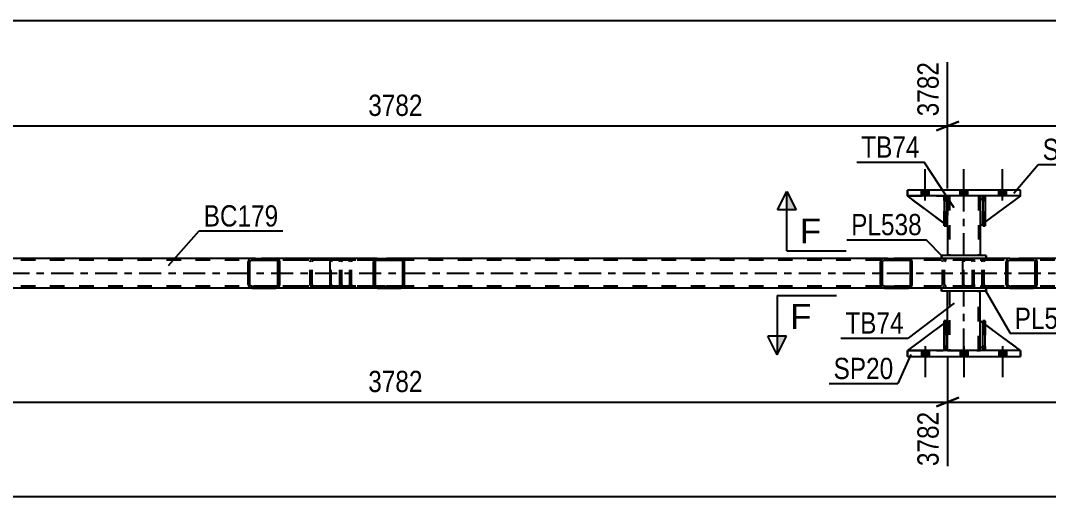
# Model space of a CAD drawing. Header units: millimetres. Extents: x 0 to 841, y 0 to 594.
# Drawn here: x 123.9 to 262.2, y 184.5 to 248.6 of the extents above; entities that cross this region are included whole.
import ezdxf

# ---------------------------------------------------------------- set-up
doc = ezdxf.new("R2010")
doc.units = ezdxf.units.MM
doc.linetypes.add('DXK_LINE_DOT2', pattern=[3.9198, 1.9599, -1.9599])
doc.linetypes.add('DXK_LINE_DOT3', pattern=[5.9187, 2.979, -0.9799, 0.9799, -0.9799])
doc.styles.add('Arial', font='ARIAL.TTF', dxfattribs={"height": 0.2})
doc.styles.add('Arial Narrow', font='ARIALN.TTF', dxfattribs={"height": 0.2})

# ---------------------------------------------------------------- blocks, each defined once
blk = doc.blocks.new('Part-122567994-5738 - 5675')
at = {"linetype": 'Continuous'}
h = blk.add_hatch(dxfattribs=at)
h.set_pattern_fill('', scale=0.7, style=0, pattern_type=0)
h.set_pattern_definition([(45, (175.5638, 216.2657), (-1.57154, 1.57154), [])])
h.paths.add_polyline_path([(175.6, 216.08), (175.56, 216.27), (175.45, 216.42), (175.29, 216.53), (175.1, 216.56), (171.92, 216.56), (171.72, 216.53), (171.56, 216.42), (171.45, 216.27), (171.41, 216.08), (171.41, 213.04), (171.45, 212.86), (171.56, 212.7), (171.72, 212.6), (171.92, 212.56), (175.1, 212.56), (175.29, 212.6), (175.45, 212.7), (175.56, 212.86), (175.6, 213.04)])
h.paths.add_polyline_path([(175.33, 212.95), (175.28, 212.87), (175.2, 212.82), (175.1, 212.8), (171.92, 212.8), (171.82, 212.82), (171.74, 212.87), (171.68, 212.95), (171.66, 213.04), (171.66, 216.08), (171.68, 216.17), (171.74, 216.25), (171.82, 216.3), (171.92, 216.32), (175.1, 216.32), (175.2, 216.3), (175.28, 216.25), (175.33, 216.17), (175.35, 216.08), (175.35, 213.04)])
at = {"color": 2, "linetype": 'Continuous'}
for p, q in [((165.59, 216.08), (165.61, 216.27)), ((165.59, 213.04), (165.59, 216.08)), ((165.61, 216.27), (165.67, 216.42)), ((165.67, 216.42), (165.75, 216.53)), ((165.75, 216.53), (165.86, 216.56)), ((171.92, 216.56), (165.86, 216.56)), ((171.45, 216.27), (171.41, 216.08)), ((171.41, 213.04), (171.41, 216.08)), ((171.66, 216.08), (171.68, 216.17)), ((171.66, 213.04), (171.66, 216.08)), ((171.68, 216.17), (171.74, 216.25)), ((171.92, 216.56), (171.72, 216.53)), ((171.74, 216.25), (171.82, 216.3)), ((171.82, 216.3), (171.92, 216.32)), ((171.92, 216.56), (175.1, 216.56)), ((171.92, 216.32), (175.1, 216.32)), ((175.29, 216.53), (175.1, 216.56)), ((175.1, 216.32), (175.2, 216.3)), ((175.2, 216.3), (175.28, 216.25)), ((175.28, 216.25), (175.33, 216.17)), ((175.33, 216.17), (175.35, 216.08)), ((175.35, 213.04), (175.35, 216.08)), ((175.6, 216.08), (175.56, 216.27)), ((175.6, 213.04), (175.6, 216.08)), ((165.61, 212.86), (165.59, 213.04)), ((165.67, 212.7), (165.61, 212.86)), ((165.75, 212.6), (165.67, 212.7)), ((165.86, 212.56), (165.75, 212.6)), ((171.92, 212.56), (165.86, 212.56)), ((171.41, 213.04), (171.45, 212.86)), ((171.68, 212.95), (171.66, 213.04)), ((171.74, 212.87), (171.68, 212.95)), ((171.72, 212.6), (171.92, 212.56)), ((171.82, 212.82), (171.74, 212.87)), ((171.92, 212.8), (171.82, 212.82)), ((171.92, 212.8), (175.1, 212.8)), ((171.92, 212.56), (175.1, 212.56)), ((175.2, 212.82), (175.1, 212.8)), ((175.1, 212.56), (175.29, 212.6)), ((175.28, 212.87), (175.2, 212.82)), ((175.33, 212.95), (175.28, 212.87)), ((175.35, 213.04), (175.33, 212.95)), ((175.56, 212.86), (175.6, 213.04))]:
    blk.add_line(p, q, dxfattribs=at)
at = {"color": 7, "linetype": 'DXK_LINE_DOT2'}
for p, q in [((165.73, 216.17), (165.72, 216.08)), ((165.72, 213.04), (165.72, 216.08)), ((165.76, 216.25), (165.73, 216.17)), ((165.81, 216.3), (165.76, 216.25)), ((165.86, 216.32), (165.81, 216.3)), ((175.1, 216.32), (165.86, 216.32)), ((167.13, 216.32), (167.13, 216.56)), ((167.95, 216.56), (168.14, 216.53)), ((168.05, 216.3), (167.95, 216.32)), ((168.13, 216.25), (168.05, 216.3)), ((168.18, 216.17), (168.13, 216.25)), ((168.2, 216.08), (168.18, 216.17)), ((168.2, 213.04), (168.2, 216.08)), ((168.41, 216.27), (168.45, 216.08)), ((168.45, 213.04), (168.45, 216.08)), ((175.1, 216.56), (171.92, 216.56)), ((165.72, 213.04), (165.73, 212.95)), ((165.73, 212.95), (165.76, 212.87)), ((165.76, 212.87), (165.81, 212.82)), ((165.81, 212.82), (165.86, 212.8)), ((175.1, 212.8), (165.86, 212.8)), ((167.13, 212.56), (167.13, 212.8)), ((167.95, 212.8), (168.05, 212.82)), ((168.14, 212.6), (167.95, 212.56)), ((168.05, 212.82), (168.13, 212.87)), ((168.13, 212.87), (168.18, 212.95)), ((168.18, 212.95), (168.2, 213.04)), ((168.45, 213.04), (168.41, 212.86)), ((175.1, 212.56), (171.92, 212.56))]:
    blk.add_line(p, q, dxfattribs=at)
for centre, start, end in [((167.96, 216.07), 23.8494, 68.8059), ((167.96, 213.06), 291.1941, 336.1506)]:
    blk.add_arc(centre, 0.492, start, end, dxfattribs=at)
at = {"color": 2, "linetype": 'Continuous'}
for centre, start, end in [((171.9, 216.07), 111.1941, 156.1506), ((175.11, 216.07), 23.8494, 68.8059), ((171.9, 213.06), 203.8494, 248.8059), ((175.11, 213.06), 291.1941, 336.1506)]:
    blk.add_arc(centre, 0.492, start, end, dxfattribs=at)
blk = doc.blocks.new('Part-122567994-5779 - 5675')
at = {"color": 2, "linetype": 'Continuous'}
for p, q in [((248.67, 224.96), (248.67, 224.36)), ((253.07, 224.96), (253.07, 224.36)), ((248.67, 220.96), (248.67, 216.96)), ((253.07, 220.96), (253.07, 216.96))]:
    blk.add_line(p, q, dxfattribs=at)
at = {"color": 7, "linetype": 'DXK_LINE_DOT2'}
for p, q in [((253.07, 224.96), (248.67, 224.96)), ((248.67, 224.36), (248.67, 220.96)), ((248.91, 224.96), (248.91, 216.96)), ((252.83, 224.96), (252.83, 216.96)), ((253.07, 224.36), (253.07, 220.96)), ((253.07, 216.96), (248.67, 216.96))]:
    blk.add_line(p, q, dxfattribs=at)
at = {"color": 7, "linetype": 'DXK_LINE_DOT3'}
blk.add_line((250.87, 216.96), (250.87, 224.96), dxfattribs=at)
blk = doc.blocks.new('Part-122567994-5707 - 5675')
at = {"color": 2, "linetype": 'Continuous'}
for p, q in [((248.22, 221.29), (243.27, 224.96)), ((248.22, 224.81), (248.07, 224.96)), ((248.67, 224.36), (248.54, 224.49)), ((248.67, 224.36), (248.67, 224.36)), ((248.67, 220.96), (248.67, 224.36)), ((248.54, 221.06), (248.67, 220.96)), ((248.67, 220.96), (248.67, 220.96))]:
    blk.add_line(p, q, dxfattribs=at)
at = {"color": 7, "linetype": 'DXK_LINE_DOT2'}
for p, q in [((248.07, 224.96), (243.27, 224.96)), ((248.07, 224.96), (248.67, 224.36)), ((248.54, 224.49), (248.22, 224.81)), ((248.67, 224.36), (248.67, 220.96)), ((248.54, 221.06), (248.22, 221.29))]:
    blk.add_line(p, q, dxfattribs=at)
blk = doc.blocks.new('Part-122567994-5708 - 5675')
at = {"color": 7, "linetype": 'DXK_LINE_DOT2'}
for p, q in [((253.67, 224.96), (253.07, 224.36)), ((253.07, 220.96), (258.47, 224.96)), ((253.07, 224.36), (253.07, 220.96)), ((258.47, 224.96), (253.67, 224.96))]:
    blk.add_line(p, q, dxfattribs=at)
blk = doc.blocks.new('Part-122567994-5709 - 5675')
at = {"color": 2, "linetype": 'Continuous'}
for p, q in [((253.42, 224.72), (253.07, 224.36)), ((253.07, 224.36), (253.07, 220.96)), ((258.47, 224.96), (253.74, 221.46)), ((253.42, 221.22), (253.07, 220.96))]:
    blk.add_line(p, q, dxfattribs=at)
at = {"color": 7, "linetype": 'DXK_LINE_DOT2'}
for p, q in [((253.67, 224.96), (253.42, 224.72)), ((258.47, 224.96), (253.67, 224.96)), ((253.74, 221.46), (253.42, 221.22))]:
    blk.add_line(p, q, dxfattribs=at)
blk = doc.blocks.new('Part-122567994-5720 - 5675')
at = {"color": 2, "linetype": 'Continuous'}
for p, q in [((253.07, 204.76), (253.07, 208.16)), ((253.42, 207.9), (253.07, 208.16)), ((258.47, 204.16), (253.74, 207.66)), ((253.42, 204.41), (253.07, 204.76))]:
    blk.add_line(p, q, dxfattribs=at)
at = {"color": 7, "linetype": 'DXK_LINE_DOT2'}
for p, q in [((253.74, 207.66), (253.42, 207.9)), ((253.67, 204.16), (253.42, 204.41)), ((258.47, 204.16), (253.67, 204.16)), ((258.47, 204.16), (258.47, 204.16)), ((258.47, 204.16), (258.47, 204.16))]:
    blk.add_line(p, q, dxfattribs=at)
blk = doc.blocks.new('Part-122567994-5722 - 5675')
at = {"color": 7, "linetype": 'DXK_LINE_DOT2'}
for p, q in [((248.54, 208.16), (248.22, 208.16)), ((248.22, 204.76), (248.22, 208.16)), ((248.22, 204.16), (248.22, 208.16)), ((248.54, 208.16), (248.54, 204.76)), ((248.54, 204.16), (248.54, 208.16)), ((248.54, 204.76), (248.22, 204.76)), ((248.22, 204.16), (248.22, 204.76)), ((248.54, 204.76), (248.54, 204.16)), ((248.54, 204.16), (248.22, 204.16)), ((248.54, 204.16), (248.54, 204.16))]:
    blk.add_line(p, q, dxfattribs=at)
blk = doc.blocks.new('Part-122567994-5787 - 5675')
at = {"color": 7, "linetype": 'DXK_LINE_DOT2'}
for p, q in [((253.07, 204.76), (253.07, 208.16)), ((253.07, 208.16), (258.47, 204.16)), ((253.67, 204.16), (253.07, 204.76)), ((258.47, 204.16), (253.67, 204.16))]:
    blk.add_line(p, q, dxfattribs=at)
blk = doc.blocks.new('Part-122567994-5788 - 5675')
at = {"color": 7, "linetype": 'DXK_LINE_DOT2'}
for p, q in [((248.22, 224.36), (248.22, 224.96)), ((248.22, 224.96), (248.22, 224.96)), ((248.22, 224.96), (248.22, 220.96)), ((248.54, 224.96), (248.22, 224.96)), ((248.22, 220.96), (248.22, 224.36)), ((248.22, 224.36), (248.54, 224.36)), ((248.54, 224.36), (248.54, 224.96)), ((248.54, 220.96), (248.54, 224.96)), ((248.54, 224.36), (248.54, 220.96)), ((248.22, 220.96), (248.54, 220.96))]:
    blk.add_line(p, q, dxfattribs=at)
blk = doc.blocks.new('Part-122567994-5728 - 5675')
at = {"color": 2, "linetype": 'Continuous'}
for p, q in [((247.87, 212.16), (247.87, 212.56)), ((253.87, 212.16), (247.87, 212.16)), ((253.87, 212.56), (253.87, 212.16)), ((253.87, 212.16), (253.87, 212.16))]:
    blk.add_line(p, q, dxfattribs=at)
at = {"color": 7, "linetype": 'DXK_LINE_DOT2'}
for p, q in [((253.87, 212.56), (247.87, 212.56)), ((247.87, 212.56), (247.87, 212.16)), ((253.87, 212.16), (253.87, 212.56)), ((253.87, 212.56), (253.87, 212.56))]:
    blk.add_line(p, q, dxfattribs=at)
blk = doc.blocks.new('Part-122567994-5737 - 5675')
at = {"linetype": 'Continuous'}
h = blk.add_hatch(dxfattribs=at)
h.set_pattern_fill('', scale=0.7, style=0, pattern_type=0)
h.set_pattern_definition([(45, (158.7457, 216.2657), (-1.57154, 1.57154), [])])
h.paths.add_polyline_path([(158.78, 216.08), (158.75, 216.27), (158.64, 216.42), (158.47, 216.53), (158.27, 216.56), (155.04, 216.56), (154.84, 216.53), (154.68, 216.42), (154.57, 216.27), (154.53, 216.08), (154.53, 213.04), (154.57, 212.86), (154.68, 212.7), (154.84, 212.6), (155.04, 212.56), (158.27, 212.56), (158.47, 212.6), (158.64, 212.7), (158.75, 212.86), (158.78, 213.04)])
h.paths.add_polyline_path([(158.51, 212.95), (158.45, 212.87), (158.37, 212.82), (158.27, 212.8), (155.04, 212.8), (154.94, 212.82), (154.86, 212.87), (154.8, 212.95), (154.78, 213.04), (154.78, 216.08), (154.8, 216.17), (154.86, 216.25), (154.94, 216.3), (155.04, 216.32), (158.27, 216.32), (158.37, 216.3), (158.45, 216.25), (158.51, 216.17), (158.53, 216.08), (158.53, 213.04)])
at = {"color": 2, "linetype": 'Continuous'}
for p, q in [((154.57, 216.27), (154.53, 216.08)), ((154.53, 213.04), (154.53, 216.08)), ((154.78, 216.08), (154.8, 216.17)), ((154.78, 213.04), (154.78, 216.08)), ((154.8, 216.17), (154.86, 216.25)), ((155.04, 216.56), (154.84, 216.53)), ((154.86, 216.25), (154.94, 216.3)), ((154.94, 216.3), (155.04, 216.32)), ((155.04, 216.56), (158.27, 216.56)), ((155.04, 216.32), (158.27, 216.32)), ((165.86, 216.56), (158.27, 216.56)), ((158.47, 216.53), (158.27, 216.56)), ((158.27, 216.32), (158.37, 216.3)), ((158.37, 216.3), (158.45, 216.25)), ((158.45, 216.25), (158.51, 216.17)), ((158.51, 216.17), (158.53, 216.08)), ((158.53, 213.04), (158.53, 216.08)), ((158.78, 216.08), (158.75, 216.27)), ((158.78, 213.04), (158.78, 216.08)), ((154.53, 213.04), (154.57, 212.86)), ((154.8, 212.95), (154.78, 213.04)), ((154.86, 212.87), (154.8, 212.95)), ((154.84, 212.6), (155.04, 212.56)), ((154.94, 212.82), (154.86, 212.87)), ((155.04, 212.8), (154.94, 212.82)), ((155.04, 212.8), (158.27, 212.8)), ((155.04, 212.56), (158.27, 212.56)), ((158.37, 212.82), (158.27, 212.8)), ((158.27, 212.56), (158.47, 212.6)), ((165.86, 212.56), (158.27, 212.56)), ((158.45, 212.87), (158.37, 212.82)), ((158.51, 212.95), (158.45, 212.87)), ((158.53, 213.04), (158.51, 212.95)), ((158.75, 212.86), (158.78, 213.04))]:
    blk.add_line(p, q, dxfattribs=at)
at = {"color": 7, "linetype": 'DXK_LINE_DOT2'}
for p, q in [((158.27, 216.56), (155.04, 216.56)), ((166.62, 216.32), (155.04, 216.32)), ((162.88, 216.08), (162.92, 216.27)), ((162.88, 213.04), (162.88, 216.08)), ((163.15, 216.17), (163.13, 216.08)), ((163.13, 213.04), (163.13, 216.08)), ((163.21, 216.25), (163.15, 216.17)), ((163.19, 216.53), (163.39, 216.56)), ((163.29, 216.3), (163.21, 216.25)), ((163.39, 216.32), (163.29, 216.3)), ((166.62, 216.56), (165.86, 216.56)), ((166.62, 216.56), (166.82, 216.53)), ((166.72, 216.3), (166.62, 216.32)), ((166.8, 216.25), (166.72, 216.3)), ((166.86, 216.17), (166.8, 216.25)), ((166.88, 216.08), (166.86, 216.17)), ((166.88, 213.04), (166.88, 216.08)), ((167.1, 216.27), (167.13, 216.08)), ((167.13, 213.04), (167.13, 216.08)), ((166.62, 212.8), (155.04, 212.8)), ((158.27, 212.56), (155.04, 212.56)), ((162.92, 212.86), (162.88, 213.04)), ((163.13, 213.04), (163.15, 212.95)), ((163.15, 212.95), (163.21, 212.87)), ((163.39, 212.56), (163.19, 212.6)), ((163.21, 212.87), (163.23, 212.86)), ((163.23, 212.86), (163.29, 212.82)), ((163.29, 212.82), (163.39, 212.8)), ((166.62, 212.56), (165.86, 212.56)), ((166.62, 212.8), (166.72, 212.82)), ((166.82, 212.6), (166.62, 212.56)), ((166.72, 212.82), (166.8, 212.87)), ((166.8, 212.87), (166.86, 212.95)), ((166.86, 212.95), (166.88, 213.04)), ((167.13, 213.04), (167.1, 212.86))]:
    blk.add_line(p, q, dxfattribs=at)
at = {"color": 2, "linetype": 'Continuous'}
for centre, start, end in [((155.02, 216.06), 110.7583, 155.6801), ((158.29, 216.06), 24.3199, 69.2417), ((155.02, 213.06), 204.3199, 249.2417), ((158.29, 213.06), 290.7583, 335.6801)]:
    blk.add_arc(centre, 0.496, start, end, dxfattribs=at)
at = {"color": 7, "linetype": 'DXK_LINE_DOT2'}
for centre, start, end in [((163.37, 216.06), 110.7583, 155.68), ((166.64, 216.06), 24.32, 69.2417), ((163.37, 213.06), 204.32, 249.2417), ((166.64, 213.06), 290.7583, 335.68)]:
    blk.add_arc(centre, 0.496, start, end, dxfattribs=at)
blk = doc.blocks.new('Part-122567994-5743 - 5675')
at = {"color": 2, "linetype": 'Continuous'}
for p, q in [((248.67, 208.16), (248.67, 212.16)), ((253.07, 208.16), (253.07, 212.16)), ((248.67, 204.16), (248.67, 204.76)), ((253.07, 204.16), (253.07, 204.76))]:
    blk.add_line(p, q, dxfattribs=at)
at = {"color": 7, "linetype": 'DXK_LINE_DOT2'}
for p, q in [((253.07, 212.16), (248.67, 212.16)), ((248.91, 212.16), (248.91, 204.16)), ((252.83, 204.16), (252.83, 212.16)), ((248.67, 204.76), (248.67, 208.16)), ((253.07, 204.76), (253.07, 208.16)), ((248.67, 204.16), (253.07, 204.16))]:
    blk.add_line(p, q, dxfattribs=at)
at = {"color": 7, "linetype": 'DXK_LINE_DOT3'}
blk.add_line((250.87, 204.16), (250.87, 212.16), dxfattribs=at)
blk = doc.blocks.new('Part-122567994-5748 - 5675')
at = {"color": 2, "linetype": 'Continuous'}
for p, q in [((258.47, 225.76), (243.27, 225.76)), ((243.27, 224.96), (243.27, 225.76)), ((258.47, 224.96), (258.47, 225.76)), ((258.47, 224.96), (243.27, 224.96))]:
    blk.add_line(p, q, dxfattribs=at)
at = {"color": 7, "linetype": 'DXK_LINE_DOT2'}
for p, q in [((243.27, 225.76), (243.27, 224.96)), ((258.47, 224.96), (258.47, 225.76))]:
    blk.add_line(p, q, dxfattribs=at)
blk = doc.blocks.new('Part-122567994-5753 - 5675')
at = {"color": 2, "linetype": 'Continuous'}
for p, q in [((243.27, 203.36), (243.27, 204.16)), ((258.47, 204.16), (243.27, 204.16)), ((258.47, 203.36), (258.47, 204.16)), ((243.27, 203.36), (258.47, 203.36))]:
    blk.add_line(p, q, dxfattribs=at)
at = {"color": 7, "linetype": 'DXK_LINE_DOT2'}
for p, q in [((243.27, 204.16), (243.27, 203.36)), ((258.47, 204.16), (258.47, 203.36))]:
    blk.add_line(p, q, dxfattribs=at)
blk = doc.blocks.new('Part-122567994-5755 - 5675')
at = {"color": 7, "linetype": 'DXK_LINE_DOT2'}
for p, q in [((253.42, 224.36), (253.42, 224.96)), ((253.42, 224.96), (253.42, 224.96)), ((253.42, 224.96), (253.42, 220.96)), ((253.74, 224.96), (253.42, 224.96)), ((253.42, 220.96), (253.42, 224.36)), ((253.42, 224.36), (253.74, 224.36)), ((253.74, 224.36), (253.74, 224.96)), ((253.74, 220.96), (253.74, 224.96)), ((253.74, 224.36), (253.74, 220.96)), ((253.42, 220.96), (253.74, 220.96))]:
    blk.add_line(p, q, dxfattribs=at)
blk = doc.blocks.new('Part-122567994-5758 - 5675')
at = {"color": 2, "linetype": 'Continuous'}
for p, q in [((248.22, 204.16), (248.22, 208.16)), ((248.22, 208.16), (248.54, 208.16)), ((248.54, 204.16), (248.54, 208.16)), ((248.22, 204.16), (248.22, 204.16)), ((248.54, 204.16), (248.22, 204.16))]:
    blk.add_line(p, q, dxfattribs=at)
at = {"color": 7, "linetype": 'DXK_LINE_DOT2'}
for p, q in [((248.22, 208.16), (248.22, 204.76)), ((248.54, 204.76), (248.54, 208.16)), ((248.22, 204.76), (248.22, 204.16)), ((248.22, 204.76), (248.54, 204.76)), ((248.54, 204.16), (248.54, 204.76)), ((248.54, 204.16), (248.54, 204.16))]:
    blk.add_line(p, q, dxfattribs=at)
blk = doc.blocks.new('Part-122567994-5781 - 5675')
at = {"color": 7, "linetype": 'DXK_LINE_DOT2'}
for p, q in [((253.74, 208.16), (253.42, 208.16)), ((253.42, 204.76), (253.42, 208.16)), ((253.42, 204.16), (253.42, 208.16)), ((253.74, 208.16), (253.74, 204.76)), ((253.74, 204.16), (253.74, 208.16)), ((253.74, 204.76), (253.42, 204.76)), ((253.42, 204.16), (253.42, 204.76)), ((253.74, 204.76), (253.74, 204.16)), ((253.74, 204.16), (253.42, 204.16)), ((253.74, 204.16), (253.74, 204.16))]:
    blk.add_line(p, q, dxfattribs=at)
blk = doc.blocks.new('Part-122567994-5789 - 5675')
at = {"color": 2, "linetype": 'Continuous'}
for p, q in [((248.22, 207.83), (243.27, 204.16)), ((248.67, 208.16), (248.54, 208.07)), ((248.67, 204.76), (248.67, 208.16)), ((248.67, 204.76), (248.54, 204.64)), ((248.67, 204.76), (248.67, 204.76)), ((248.22, 204.32), (248.07, 204.16))]:
    blk.add_line(p, q, dxfattribs=at)
at = {"color": 7, "linetype": 'DXK_LINE_DOT2'}
for p, q in [((248.54, 208.07), (248.22, 207.83)), ((248.67, 204.76), (248.67, 208.16)), ((248.67, 204.76), (248.07, 204.16)), ((243.27, 204.16), (248.07, 204.16)), ((248.54, 204.64), (248.22, 204.32))]:
    blk.add_line(p, q, dxfattribs=at)
blk = doc.blocks.new('Part-122567994-5790 - 5675')
at = {"color": 7, "linetype": 'DXK_LINE_DOT2'}
for p, q in [((248.67, 208.16), (243.27, 204.16)), ((248.67, 204.76), (248.67, 208.16)), ((248.67, 208.16), (248.67, 204.76)), ((248.07, 204.16), (248.67, 204.76)), ((248.67, 204.76), (248.07, 204.16)), ((248.67, 204.76), (248.67, 204.76)), ((243.27, 204.16), (248.07, 204.16))]:
    blk.add_line(p, q, dxfattribs=at)
blk = doc.blocks.new('Part-122567994-5797 - 5675')
at = {"color": 2, "linetype": 'Continuous'}
for p, q in [((253.74, 224.96), (253.42, 224.96)), ((253.42, 224.96), (253.42, 220.96)), ((253.74, 224.96), (253.74, 224.96)), ((253.74, 224.96), (253.74, 220.96)), ((253.74, 220.96), (253.42, 220.96))]:
    blk.add_line(p, q, dxfattribs=at)
at = {"color": 7, "linetype": 'DXK_LINE_DOT2'}
for p, q in [((253.42, 224.36), (253.42, 224.96)), ((253.74, 224.36), (253.42, 224.36)), ((253.42, 224.36), (253.42, 220.96)), ((253.74, 224.36), (253.74, 224.96)), ((253.74, 224.96), (253.74, 224.96)), ((253.74, 220.96), (253.74, 224.36))]:
    blk.add_line(p, q, dxfattribs=at)
blk = doc.blocks.new('Part-122567994-5798 - 5675')
at = {"color": 7, "linetype": 'DXK_LINE_DOT2'}
for p, q in [((248.67, 220.96), (243.27, 224.96)), ((243.27, 224.96), (248.07, 224.96)), ((248.07, 224.96), (248.67, 224.36)), ((248.67, 224.36), (248.07, 224.96)), ((248.67, 224.36), (248.67, 220.96)), ((248.67, 224.36), (248.67, 224.36)), ((248.67, 224.36), (248.67, 220.96))]:
    blk.add_line(p, q, dxfattribs=at)
blk = doc.blocks.new('Part-122567994-5833 - 5675')
at = {"color": 2, "linetype": 'Continuous'}
for p, q in [((253.87, 216.96), (247.87, 216.96)), ((247.87, 216.56), (247.87, 216.96)), ((253.87, 216.96), (253.87, 216.56)), ((253.87, 216.96), (253.87, 216.96))]:
    blk.add_line(p, q, dxfattribs=at)
at = {"color": 7, "linetype": 'DXK_LINE_DOT2'}
for p, q in [((247.87, 216.96), (247.87, 216.56)), ((253.87, 216.56), (247.87, 216.56)), ((253.87, 216.56), (253.87, 216.96)), ((253.87, 216.56), (253.87, 216.56))]:
    blk.add_line(p, q, dxfattribs=at)
blk = doc.blocks.new('Bolt-122567994-5838 - 5675')
at = {"linetype": 'Continuous'}
for points in [[(245.15, 224.96), (246.19, 224.96), (246.19, 225.76), (245.15, 225.76)], [(245.15, 224.96), (246.19, 224.96), (246.19, 225.76), (245.15, 225.76)], [(245.15, 224.96), (246.19, 224.96), (246.19, 225.76), (245.15, 225.76)], [(250.35, 224.96), (251.39, 224.96), (251.39, 225.76), (250.35, 225.76)], [(250.35, 224.96), (251.39, 224.96), (251.39, 225.76), (250.35, 225.76)], [(255.55, 224.96), (256.59, 224.96), (256.59, 225.76), (255.55, 225.76)], [(255.55, 224.96), (256.59, 224.96), (256.59, 225.76), (255.55, 225.76)], [(255.55, 224.96), (256.59, 224.96), (256.59, 225.76), (255.55, 225.76)]]:
    blk.add_hatch(color=1, dxfattribs=at).paths.add_polyline_path(points)
at = {"color": 1, "linetype": 'Continuous'}
for p, q in [((245.67, 224.36), (245.67, 228.56)), ((245.67, 224.36), (245.67, 228.56)), ((245.67, 224.36), (245.67, 228.56)), ((250.87, 224.36), (250.87, 228.56)), ((250.87, 224.36), (250.87, 228.56)), ((256.07, 224.36), (256.07, 228.56)), ((256.07, 224.36), (256.07, 228.56)), ((256.07, 224.36), (256.07, 228.56)), ((245.15, 224.96), (245.15, 225.76)), ((245.15, 224.96), (245.15, 225.76)), ((245.15, 224.96), (245.15, 225.76)), ((246.19, 224.96), (246.19, 225.76)), ((246.19, 224.96), (246.19, 225.76)), ((246.19, 224.96), (246.19, 225.76)), ((250.35, 224.96), (250.35, 225.76)), ((250.35, 224.96), (250.35, 225.76)), ((251.39, 224.96), (251.39, 225.76)), ((251.39, 224.96), (251.39, 225.76)), ((255.55, 224.96), (255.55, 225.76)), ((255.55, 224.96), (255.55, 225.76)), ((255.55, 224.96), (255.55, 225.76)), ((256.59, 224.96), (256.59, 225.76)), ((256.59, 224.96), (256.59, 225.76)), ((256.59, 224.96), (256.59, 225.76))]:
    blk.add_line(p, q, dxfattribs=at)
blk = doc.blocks.new('Part-122567994-5845 - 5675')
at = {"color": 2, "linetype": 'Continuous'}
for p, q in [((155.04, 216.56), (110.27, 216.56)), ((240.17, 216.56), (175.1, 216.56)), ((325.31, 216.56), (260.23, 216.56)), ((155.04, 212.56), (110.27, 212.56)), ((240.17, 212.56), (175.1, 212.56)), ((325.31, 212.56), (260.23, 212.56))]:
    blk.add_line(p, q, dxfattribs=at)
at = {"color": 7, "linetype": 'DXK_LINE_DOT2'}
for p, q in [((772.67, 216.32), (110.27, 216.32)), ((175.1, 216.56), (155.04, 216.56)), ((260.23, 216.56), (240.17, 216.56)), ((772.67, 212.8), (110.27, 212.8)), ((175.1, 212.56), (155.04, 212.56)), ((260.23, 212.56), (240.17, 212.56))]:
    blk.add_line(p, q, dxfattribs=at)
at = {"color": 7, "linetype": 'DXK_LINE_DOT3'}
blk.add_line((110.27, 214.56), (772.67, 214.56), dxfattribs=at)
blk = doc.blocks.new('Part-122567994-5847 - 5675')
at = {"linetype": 'Continuous'}
h = blk.add_hatch(dxfattribs=at)
h.set_pattern_fill('', scale=0.7, style=0, pattern_type=0)
h.set_pattern_definition([(45, (243.88, 216.2657), (-1.57154, 1.57154), [])])
h.paths.add_polyline_path([(243.92, 216.08), (243.88, 216.27), (243.77, 216.42), (243.6, 216.53), (243.41, 216.56), (240.17, 216.56), (239.98, 216.53), (239.81, 216.42), (239.7, 216.27), (239.66, 216.08), (239.66, 213.04), (239.7, 212.86), (239.81, 212.7), (239.98, 212.6), (240.17, 212.56), (243.41, 212.56), (243.6, 212.6), (243.77, 212.7), (243.88, 212.86), (243.92, 213.04)])
h.paths.add_polyline_path([(243.64, 212.95), (243.59, 212.87), (243.51, 212.82), (243.41, 212.8), (240.17, 212.8), (240.08, 212.82), (239.99, 212.87), (239.94, 212.95), (239.92, 213.04), (239.92, 216.08), (239.94, 216.17), (239.99, 216.25), (240.08, 216.3), (240.17, 216.32), (243.41, 216.32), (243.51, 216.3), (243.59, 216.25), (243.64, 216.17), (243.66, 216.08), (243.66, 213.04)])
at = {"color": 2, "linetype": 'Continuous'}
for p, q in [((239.7, 216.27), (239.66, 216.08)), ((239.66, 213.04), (239.66, 216.08)), ((239.92, 216.08), (239.94, 216.17)), ((239.92, 213.04), (239.92, 216.08)), ((239.94, 216.17), (239.99, 216.25)), ((240.17, 216.56), (239.98, 216.53)), ((239.99, 216.25), (240.08, 216.3)), ((240.08, 216.3), (240.17, 216.32)), ((240.17, 216.56), (243.41, 216.56)), ((240.17, 216.32), (243.41, 216.32)), ((250.99, 216.56), (243.41, 216.56)), ((243.6, 216.53), (243.41, 216.56)), ((243.41, 216.32), (243.51, 216.3)), ((243.51, 216.3), (243.59, 216.25)), ((243.59, 216.25), (243.64, 216.17)), ((243.64, 216.17), (243.66, 216.08)), ((243.66, 213.04), (243.66, 216.08)), ((243.92, 216.08), (243.88, 216.27)), ((243.92, 213.04), (243.92, 216.08)), ((239.66, 213.04), (239.7, 212.86)), ((239.94, 212.95), (239.92, 213.04)), ((239.99, 212.87), (239.94, 212.95)), ((239.98, 212.6), (240.17, 212.56)), ((240.08, 212.82), (239.99, 212.87)), ((240.17, 212.8), (240.08, 212.82)), ((240.17, 212.8), (243.41, 212.8)), ((240.17, 212.56), (243.41, 212.56)), ((243.51, 212.82), (243.41, 212.8)), ((243.41, 212.56), (243.6, 212.6)), ((250.99, 212.56), (243.41, 212.56)), ((243.59, 212.87), (243.51, 212.82)), ((243.64, 212.95), (243.59, 212.87)), ((243.66, 213.04), (243.64, 212.95)), ((243.88, 212.86), (243.92, 213.04))]:
    blk.add_line(p, q, dxfattribs=at)
at = {"color": 7, "linetype": 'DXK_LINE_DOT2'}
for p, q in [((243.41, 216.56), (240.17, 216.56)), ((251.76, 216.32), (240.17, 216.32)), ((248.01, 216.08), (248.05, 216.27)), ((248.01, 213.04), (248.01, 216.08)), ((248.29, 216.17), (248.27, 216.08)), ((248.27, 213.04), (248.27, 216.08)), ((248.34, 216.25), (248.29, 216.17)), ((248.33, 216.53), (248.52, 216.56)), ((248.34, 216.25), (248.36, 216.27)), ((248.36, 216.27), (248.42, 216.3)), ((248.42, 216.3), (248.52, 216.32)), ((251.76, 216.56), (250.99, 216.56)), ((251.76, 216.56), (251.95, 216.53)), ((251.86, 216.3), (251.76, 216.32)), ((251.94, 216.25), (251.86, 216.3)), ((251.99, 216.17), (251.94, 216.25)), ((252.01, 216.08), (251.99, 216.17)), ((252.01, 213.04), (252.01, 216.08)), ((252.23, 216.27), (252.27, 216.08)), ((252.27, 213.04), (252.27, 216.08)), ((251.76, 212.8), (240.17, 212.8)), ((243.41, 212.56), (240.17, 212.56)), ((248.05, 212.86), (248.01, 213.04)), ((248.27, 213.04), (248.29, 212.95)), ((248.29, 212.95), (248.34, 212.87)), ((248.52, 212.56), (248.33, 212.6)), ((248.34, 212.87), (248.36, 212.86)), ((248.36, 212.86), (248.42, 212.82)), ((248.42, 212.82), (248.52, 212.8)), ((251.76, 212.56), (250.99, 212.56)), ((251.76, 212.8), (251.86, 212.82)), ((251.95, 212.6), (251.76, 212.56)), ((251.86, 212.82), (251.94, 212.87)), ((251.94, 212.87), (251.99, 212.95)), ((251.99, 212.95), (252.01, 213.04)), ((252.27, 213.04), (252.23, 212.86))]:
    blk.add_line(p, q, dxfattribs=at)
at = {"color": 2, "linetype": 'Continuous'}
for centre, start, end in [((240.15, 216.06), 110.7583, 155.6801), ((243.43, 216.06), 24.3199, 69.2417), ((240.15, 213.06), 204.3199, 249.2417), ((243.43, 213.06), 290.7583, 335.6801)]:
    blk.add_arc(centre, 0.496, start, end, dxfattribs=at)
at = {"color": 7, "linetype": 'DXK_LINE_DOT2'}
for centre, start, end in [((248.5, 216.06), 110.7583, 155.68), ((251.78, 216.06), 24.32, 69.2417), ((248.5, 213.06), 204.32, 249.2417), ((251.78, 213.06), 290.7583, 335.68)]:
    blk.add_arc(centre, 0.496, start, end, dxfattribs=at)
blk = doc.blocks.new('Part-122567994-5848 - 5675')
at = {"linetype": 'Continuous'}
h = blk.add_hatch(dxfattribs=at)
h.set_pattern_fill('', scale=0.7, style=0, pattern_type=0)
h.set_pattern_definition([(45, (260.698, 216.2657), (-1.57154, 1.57154), [])])
h.paths.add_polyline_path([(260.74, 216.08), (260.7, 216.27), (260.59, 216.42), (260.43, 216.53), (260.23, 216.56), (257.05, 216.56), (256.86, 216.53), (256.69, 216.42), (256.58, 216.27), (256.55, 216.08), (256.55, 213.04), (256.58, 212.86), (256.69, 212.7), (256.86, 212.6), (257.05, 212.56), (260.23, 212.56), (260.43, 212.6), (260.59, 212.7), (260.7, 212.86), (260.74, 213.04)])
h.paths.add_polyline_path([(260.47, 212.95), (260.41, 212.87), (260.33, 212.82), (260.23, 212.8), (257.05, 212.8), (256.95, 212.82), (256.87, 212.87), (256.82, 212.95), (256.8, 213.04), (256.8, 216.08), (256.82, 216.17), (256.87, 216.25), (256.95, 216.3), (257.05, 216.32), (260.23, 216.32), (260.33, 216.3), (260.41, 216.25), (260.47, 216.17), (260.48, 216.08), (260.48, 213.04)])
at = {"color": 2, "linetype": 'Continuous'}
for p, q in [((250.72, 216.08), (250.74, 216.27)), ((250.72, 213.04), (250.72, 216.08)), ((250.74, 216.27), (250.8, 216.42)), ((250.8, 216.42), (250.89, 216.53)), ((250.89, 216.53), (250.99, 216.56)), ((257.05, 216.56), (250.99, 216.56)), ((256.58, 216.27), (256.55, 216.08)), ((256.55, 213.04), (256.55, 216.08)), ((256.8, 216.08), (256.82, 216.17)), ((256.8, 213.04), (256.8, 216.08)), ((256.82, 216.17), (256.87, 216.25)), ((257.05, 216.56), (256.86, 216.53)), ((256.87, 216.25), (256.95, 216.3)), ((256.95, 216.3), (257.05, 216.32)), ((257.05, 216.56), (260.23, 216.56)), ((257.05, 216.32), (260.23, 216.32)), ((260.43, 216.53), (260.23, 216.56)), ((260.23, 216.32), (260.33, 216.3)), ((260.33, 216.3), (260.41, 216.25)), ((260.41, 216.25), (260.47, 216.17)), ((260.47, 216.17), (260.48, 216.08)), ((260.48, 213.04), (260.48, 216.08)), ((260.74, 216.08), (260.7, 216.27)), ((260.74, 213.04), (260.74, 216.08)), ((250.74, 212.86), (250.72, 213.04)), ((250.8, 212.7), (250.74, 212.86)), ((250.89, 212.6), (250.8, 212.7)), ((250.99, 212.56), (250.89, 212.6)), ((257.05, 212.56), (250.99, 212.56)), ((256.55, 213.04), (256.58, 212.86)), ((256.82, 212.95), (256.8, 213.04)), ((256.87, 212.87), (256.82, 212.95)), ((256.86, 212.6), (257.05, 212.56)), ((256.95, 212.82), (256.87, 212.87)), ((257.05, 212.8), (256.95, 212.82)), ((257.05, 212.8), (260.23, 212.8)), ((257.05, 212.56), (260.23, 212.56)), ((260.33, 212.82), (260.23, 212.8)), ((260.23, 212.56), (260.43, 212.6)), ((260.41, 212.87), (260.33, 212.82)), ((260.47, 212.95), (260.41, 212.87)), ((260.48, 213.04), (260.47, 212.95)), ((260.7, 212.86), (260.74, 213.04))]:
    blk.add_line(p, q, dxfattribs=at)
at = {"color": 7, "linetype": 'DXK_LINE_DOT2'}
for p, q in [((250.87, 216.17), (250.86, 216.08)), ((250.86, 213.04), (250.86, 216.08)), ((250.9, 216.25), (250.87, 216.17)), ((250.94, 216.3), (250.9, 216.25)), ((250.99, 216.32), (250.94, 216.3)), ((260.23, 216.32), (250.99, 216.32)), ((252.27, 216.32), (252.27, 216.56)), ((253.08, 216.56), (253.28, 216.53)), ((253.18, 216.3), (253.08, 216.32)), ((253.26, 216.25), (253.18, 216.3)), ((253.32, 216.17), (253.26, 216.25)), ((253.33, 216.08), (253.32, 216.17)), ((253.33, 213.04), (253.33, 216.08)), ((253.55, 216.27), (253.59, 216.08)), ((253.59, 213.04), (253.59, 216.08)), ((260.23, 216.56), (257.05, 216.56)), ((250.86, 213.04), (250.87, 212.95)), ((250.87, 212.95), (250.9, 212.87)), ((250.9, 212.87), (250.94, 212.82)), ((250.94, 212.82), (250.99, 212.8)), ((260.23, 212.8), (250.99, 212.8)), ((252.27, 212.56), (252.27, 212.8)), ((253.08, 212.8), (253.18, 212.82)), ((253.28, 212.6), (253.08, 212.56)), ((253.18, 212.82), (253.26, 212.87)), ((253.26, 212.87), (253.32, 212.95)), ((253.32, 212.95), (253.33, 213.04)), ((253.59, 213.04), (253.55, 212.86)), ((260.23, 212.56), (257.05, 212.56))]:
    blk.add_line(p, q, dxfattribs=at)
for centre, start, end in [((253.1, 216.07), 23.8494, 68.8059), ((253.1, 213.06), 291.1941, 336.1506)]:
    blk.add_arc(centre, 0.492, start, end, dxfattribs=at)
at = {"color": 2, "linetype": 'Continuous'}
for centre, start, end in [((257.03, 216.07), 111.1941, 156.1506), ((260.25, 216.07), 23.8494, 68.8059), ((257.03, 213.06), 203.8494, 248.8059), ((260.25, 213.06), 291.1941, 336.1506)]:
    blk.add_arc(centre, 0.492, start, end, dxfattribs=at)
blk = doc.blocks.new('Bolt-122567994-5849 - 5675')
at = {"linetype": 'Continuous'}
for points in [[(246.19, 204.16), (245.15, 204.16), (245.15, 203.36), (246.19, 203.36)], [(246.19, 204.16), (245.15, 204.16), (245.15, 203.36), (246.19, 203.36)], [(246.19, 204.16), (245.15, 204.16), (245.15, 203.36), (246.19, 203.36)], [(251.39, 204.16), (250.35, 204.16), (250.35, 203.36), (251.39, 203.36)], [(251.39, 204.16), (250.35, 204.16), (250.35, 203.36), (251.39, 203.36)], [(256.59, 204.16), (255.55, 204.16), (255.55, 203.36), (256.59, 203.36)], [(256.59, 204.16), (255.55, 204.16), (255.55, 203.36), (256.59, 203.36)], [(256.59, 204.16), (255.55, 204.16), (255.55, 203.36), (256.59, 203.36)]]:
    blk.add_hatch(color=1, dxfattribs=at).paths.add_polyline_path(points)
at = {"color": 1, "linetype": 'Continuous'}
for p, q in [((245.67, 204.76), (245.67, 200.56)), ((245.67, 204.76), (245.67, 200.56)), ((245.67, 204.76), (245.67, 200.56)), ((250.87, 204.76), (250.87, 200.56)), ((250.87, 204.76), (250.87, 200.56)), ((256.07, 204.76), (256.07, 200.56)), ((256.07, 204.76), (256.07, 200.56)), ((256.07, 204.76), (256.07, 200.56)), ((245.15, 204.16), (245.15, 203.36)), ((245.15, 204.16), (245.15, 203.36)), ((245.15, 204.16), (245.15, 203.36)), ((246.19, 204.16), (246.19, 203.36)), ((246.19, 204.16), (246.19, 203.36)), ((246.19, 204.16), (246.19, 203.36)), ((250.35, 204.16), (250.35, 203.36)), ((250.35, 204.16), (250.35, 203.36)), ((251.39, 204.16), (251.39, 203.36)), ((251.39, 204.16), (251.39, 203.36)), ((255.55, 204.16), (255.55, 203.36)), ((255.55, 204.16), (255.55, 203.36)), ((255.55, 204.16), (255.55, 203.36)), ((256.59, 204.16), (256.59, 203.36)), ((256.59, 204.16), (256.59, 203.36)), ((256.59, 204.16), (256.59, 203.36))]:
    blk.add_line(p, q, dxfattribs=at)
blk = doc.blocks.new('Part-122567994-5918 - 5675')
at = {"color": 2, "linetype": 'Continuous'}
for p, q in [((248.54, 224.96), (248.22, 224.96)), ((248.22, 224.96), (248.22, 220.96)), ((248.54, 224.96), (248.54, 224.96)), ((248.54, 224.96), (248.54, 220.96)), ((248.54, 220.96), (248.22, 220.96))]:
    blk.add_line(p, q, dxfattribs=at)
at = {"color": 7, "linetype": 'DXK_LINE_DOT2'}
for p, q in [((248.22, 224.36), (248.22, 224.96)), ((248.54, 224.36), (248.22, 224.36)), ((248.22, 224.36), (248.22, 220.96)), ((248.54, 224.36), (248.54, 224.96)), ((248.54, 224.96), (248.54, 224.96)), ((248.54, 220.96), (248.54, 224.36))]:
    blk.add_line(p, q, dxfattribs=at)
blk = doc.blocks.new('Part-122567994-5923 - 5675')
at = {"color": 2, "linetype": 'Continuous'}
for p, q in [((253.42, 204.16), (253.42, 208.16)), ((253.42, 208.16), (253.74, 208.16)), ((253.74, 204.16), (253.74, 208.16)), ((253.42, 204.16), (253.42, 204.16)), ((253.74, 204.16), (253.42, 204.16))]:
    blk.add_line(p, q, dxfattribs=at)
at = {"color": 7, "linetype": 'DXK_LINE_DOT2'}
for p, q in [((253.42, 208.16), (253.42, 204.76)), ((253.74, 204.76), (253.74, 208.16)), ((253.42, 204.76), (253.42, 204.16)), ((253.42, 204.76), (253.74, 204.76)), ((253.74, 204.16), (253.74, 204.76)), ((253.74, 204.16), (253.74, 204.16))]:
    blk.add_line(p, q, dxfattribs=at)
blk = doc.blocks.new('StraightDimension-122567994-6105 - 5675')
at = {"color": 7, "linetype": 'Continuous'}
for p, q in [((248.67, 225.96), (248.67, 243)), ((100.05, 234.39), (248.67, 234.39)), ((247.17, 233.79), (250.17, 234.99))]:
    blk.add_line(p, q, dxfattribs=at)
at = {"color": 0}
blk.add_wipeout([(178.62, 235.14), (178.62, 239.34), (170.1, 239.34), (170.1, 235.14)], dxfattribs=at)
at = {"color": 3, "style": 'Arial Narrow'}
blk.add_text('3782', height=2.863, dxfattribs=at).set_placement((170.7, 235.74))
at = {"color": 0, "linetype": 'Continuous'}
blk.add_wipeout([(248.07, 243.6), (243.87, 243.6), (243.87, 235.09), (248.07, 235.09)], dxfattribs=at)
at = {"color": 3, "linetype": 'Continuous', "style": 'Arial Narrow'}
blk.add_text('3782', height=2.863, rotation=90.0002, dxfattribs=at).set_placement((247.47, 235.69))
blk = doc.blocks.new('StraightDimension-122567994-6030 - 5675')
at = {"color": 7, "linetype": 'Continuous'}
blk.add_line((99.41, 184.51), (783.53, 184.51), dxfattribs=at)
blk = doc.blocks.new('StraightDimension-122567994-6041 - 5675')
at = {"color": 7, "linetype": 'Continuous'}
for p, q in [((248.67, 203.16), (248.67, 188.6)), ((100.05, 197.21), (248.67, 197.21)), ((247.17, 196.61), (250.17, 197.81))]:
    blk.add_line(p, q, dxfattribs=at)
at = {"color": 0}
blk.add_wipeout([(178.62, 197.96), (178.62, 202.16), (170.1, 202.16), (170.1, 197.96)], dxfattribs=at)
at = {"color": 3, "style": 'Arial Narrow'}
blk.add_text('3782', height=2.863, dxfattribs=at).set_placement((170.7, 198.56))
at = {"color": 0, "linetype": 'Continuous'}
blk.add_wipeout([(248.07, 196.51), (243.87, 196.51), (243.87, 188), (248.07, 188)], dxfattribs=at)
at = {"color": 3, "linetype": 'Continuous', "style": 'Arial Narrow'}
blk.add_text('3782', height=2.863, rotation=90.0002, dxfattribs=at).set_placement((247.47, 188.6))
blk = doc.blocks.new('StraightDimension-122567994-6046 - 5675')
at = {"color": 7, "linetype": 'Continuous'}
for p, q in [((248.67, 203.16), (248.67, 188.6)), ((250.17, 197.81), (247.17, 196.61)), ((248.67, 197.21), (504.07, 197.21))]:
    blk.add_line(p, q, dxfattribs=at)
blk = doc.blocks.new('StraightDimension-122567994-6100 - 5675')
at = {"color": 7, "linetype": 'Continuous'}
for p, q in [((248.67, 225.96), (248.67, 243)), ((250.17, 234.99), (247.17, 233.79)), ((248.67, 234.39), (504.07, 234.39))]:
    blk.add_line(p, q, dxfattribs=at)
blk = doc.blocks.new('StraightDimension-122567994-6120 - 5675')
at = {"color": 7, "linetype": 'Continuous'}
blk.add_line((100.05, 248.58), (782.89, 248.58), dxfattribs=at)
blk = doc.blocks.new('Mark-122567994-5724 - 5675')
at = {"color": 0}
blk.add_wipeout([(267.2, 207.07), (267.2, 210.07), (257.7, 210.07), (257.7, 207.07)], dxfattribs=at)
blk.add_wipeout([(267.2, 207.07), (267.2, 210.07), (257.7, 210.07), (257.7, 207.07)], dxfattribs=at)
at = {"color": 30, "linetype": 'Continuous'}
for p, q in [((253.67, 212.36), (257.1, 206.47)), ((257.1, 206.47), (267.8, 206.47))]:
    blk.add_line(p, q, dxfattribs=at)
at = {"color": 3, "style": 'Arial Narrow'}
blk.add_text('PL538', height=2.863, dxfattribs=at).set_placement((257.7, 207.07))
blk = doc.blocks.new('Mark-122567994-5739 - 5675')
at = {"color": 0}
blk.add_wipeout([(242.77, 206.43), (242.77, 209.43), (234.91, 209.43), (234.91, 206.43)], dxfattribs=at)
blk.add_wipeout([(242.77, 206.43), (242.77, 209.43), (234.91, 209.43), (234.91, 206.43)], dxfattribs=at)
at = {"color": 30, "linetype": 'Continuous'}
for p in [(249.56, 210.55), (234.31, 205.83)]:
    blk.add_line(p, (243.37, 205.83), dxfattribs=at)
at = {"color": 3, "style": 'Arial Narrow'}
blk.add_text('TB74', height=2.863, dxfattribs=at).set_placement((234.91, 206.43))
blk = doc.blocks.new('Mark-122567994-5744 - 5675')
at = {"color": 0}
blk.add_wipeout([(269.51, 229.81), (269.51, 232.81), (261.47, 232.81), (261.47, 229.81)], dxfattribs=at)
blk.add_wipeout([(269.51, 229.81), (269.51, 232.81), (261.47, 232.81), (261.47, 229.81)], dxfattribs=at)
at = {"color": 30, "linetype": 'Continuous'}
for p, q in [((257.61, 225.36), (260.87, 229.21)), ((260.87, 229.21), (270.11, 229.21))]:
    blk.add_line(p, q, dxfattribs=at)
at = {"color": 3, "style": 'Arial Narrow'}
blk.add_text('SP20', height=2.863, dxfattribs=at).set_placement((261.47, 229.81))
blk = doc.blocks.new('Mark-122567994-5749 - 5675')
at = {"color": 0}
blk.add_wipeout([(241.37, 200.31), (241.37, 203.31), (233.33, 203.31), (233.33, 200.31)], dxfattribs=at)
blk.add_wipeout([(241.37, 200.31), (241.37, 203.31), (233.33, 203.31), (233.33, 200.31)], dxfattribs=at)
at = {"color": 30, "linetype": 'Continuous'}
for p in [(243.73, 203.61), (232.73, 199.71)]:
    blk.add_line(p, (241.97, 199.71), dxfattribs=at)
at = {"color": 3, "style": 'Arial Narrow'}
blk.add_text('SP20', height=2.863, dxfattribs=at).set_placement((233.33, 200.31))
blk = doc.blocks.new('Mark-122567994-5775 - 5675')
at = {"color": 0}
blk.add_wipeout([(244.91, 230.12), (244.91, 233.12), (237.05, 233.12), (237.05, 230.12)], dxfattribs=at)
blk.add_wipeout([(244.91, 230.12), (244.91, 233.12), (237.05, 233.12), (237.05, 230.12)], dxfattribs=at)
at = {"color": 30, "linetype": 'Continuous'}
for p in [(236.45, 229.52), (249.56, 223.35)]:
    blk.add_line(p, (245.51, 229.52), dxfattribs=at)
at = {"color": 3, "style": 'Arial Narrow'}
blk.add_text('TB74', height=2.863, dxfattribs=at).set_placement((237.05, 230.12))
blk = doc.blocks.new('Mark-122567994-5829 - 5675')
at = {"color": 0}
blk.add_wipeout([(245.2, 219.68), (245.2, 222.68), (235.7, 222.68), (235.7, 219.68)], dxfattribs=at)
blk.add_wipeout([(245.2, 219.68), (245.2, 222.68), (235.7, 222.68), (235.7, 219.68)], dxfattribs=at)
at = {"color": 30, "linetype": 'Continuous'}
for p in [(235.1, 219.08), (248.04, 216.77)]:
    blk.add_line(p, (245.8, 219.08), dxfattribs=at)
at = {"color": 3, "style": 'Arial Narrow'}
blk.add_text('PL538', height=2.863, dxfattribs=at).set_placement((235.7, 219.68))
blk = doc.blocks.new('Mark-122567994-5841 - 5675')
at = {"color": 0}
blk.add_wipeout([(158.6, 220.85), (158.6, 223.85), (148.55, 223.85), (148.55, 220.85)], dxfattribs=at)
blk.add_wipeout([(158.6, 220.85), (158.6, 223.85), (148.55, 223.85), (148.55, 220.85)], dxfattribs=at)
at = {"color": 30, "linetype": 'Continuous'}
for p, q in [((143.81, 215.62), (147.95, 220.25)), ((147.95, 220.25), (159.2, 220.25))]:
    blk.add_line(p, q, dxfattribs=at)
at = {"color": 3, "style": 'Arial Narrow'}
blk.add_text('BC179', height=2.863, dxfattribs=at).set_placement((148.55, 220.85))
blk = doc.blocks.new('SectionMark-122567994-6142 - 5675')
at = {"linetype": 'Continuous'}
for points in [[(225.73, 206.07), (226.98, 206.07), (225.73, 203.57)], [(273.87, 206.07), (275.12, 206.07), (275.12, 203.57)]]:
    blk.add_hatch(color=6, dxfattribs=at).paths.add_polyline_path(points)
at = {"color": 6, "linetype": 'Continuous'}
for p, q in [((225.73, 211.57), (233.73, 211.57)), ((225.73, 211.57), (225.73, 203.57)), ((275.12, 211.57), (267.12, 211.57)), ((275.12, 211.57), (275.12, 203.57)), ((225.73, 203.57), (224.48, 206.07)), ((226.98, 206.07), (224.48, 206.07)), ((225.73, 203.57), (226.98, 206.07)), ((273.87, 206.07), (276.37, 206.07)), ((275.12, 203.57), (273.87, 206.07)), ((276.37, 206.07), (275.12, 203.57))]:
    blk.add_line(p, q, dxfattribs=at)
at = {"color": 0, "linetype": 'Continuous'}
for points in [[(230.33, 207.07), (230.33, 210.57), (227.48, 210.57), (227.48, 207.07)], [(273.37, 207.07), (273.37, 210.57), (270.52, 210.57), (270.52, 207.07)]]:
    blk.add_wipeout(points, dxfattribs=at)
at = {"color": 3, "linetype": 'Continuous', "style": 'Arial'}
for p in [(227.48, 207.07), (270.52, 207.07)]:
    blk.add_text('F', height=3.34, dxfattribs=at).set_placement(p)
blk = doc.blocks.new('SectionMark-122567994-6146 - 5675')
at = {"linetype": 'Continuous'}
for points in [[(228.29, 223.08), (227.04, 223.08), (227.04, 225.58)], [(275.22, 223.08), (273.97, 223.08), (275.22, 225.58)]]:
    blk.add_hatch(color=6, dxfattribs=at).paths.add_polyline_path(points)
at = {"color": 6, "linetype": 'Continuous'}
for p, q in [((225.79, 223.08), (227.04, 225.58)), ((227.04, 217.58), (227.04, 225.58)), ((227.04, 225.58), (228.29, 223.08)), ((275.22, 225.58), (273.97, 223.08)), ((275.22, 217.58), (275.22, 225.58)), ((275.22, 225.58), (276.47, 223.08)), ((228.29, 223.08), (225.79, 223.08)), ((273.97, 223.08), (276.47, 223.08)), ((227.04, 217.58), (235.04, 217.58)), ((275.22, 217.58), (267.22, 217.58))]:
    blk.add_line(p, q, dxfattribs=at)
at = {"color": 0, "linetype": 'Continuous'}
for points in [[(231.64, 218.58), (231.64, 222.08), (228.79, 222.08), (228.79, 218.58)], [(273.47, 218.58), (273.47, 222.08), (270.62, 222.08), (270.62, 218.58)]]:
    blk.add_wipeout(points, dxfattribs=at)
at = {"color": 3, "linetype": 'Continuous', "style": 'Arial'}
for p in [(228.79, 218.58), (270.62, 218.58)]:
    blk.add_text('F', height=3.34, dxfattribs=at).set_placement(p)

msp = doc.modelspace()

# ---------------------------------------------------------------- block references
for name in ['Bolt-122567994-5838 - 5675', 'Part-122567994-5748 - 5675', 'Part-122567994-5707 - 5675', 'Part-122567994-5798 - 5675', 'Part-122567994-5788 - 5675', 'Part-122567994-5918 - 5675', 'Part-122567994-5779 - 5675', 'Part-122567994-5708 - 5675', 'Part-122567994-5709 - 5675', 'Part-122567994-5755 - 5675', 'Part-122567994-5797 - 5675', 'Part-122567994-5845 - 5675', 'Part-122567994-5737 - 5675', 'Part-122567994-5738 - 5675', 'Part-122567994-5847 - 5675', 'Part-122567994-5833 - 5675', 'Part-122567994-5848 - 5675', 'Part-122567994-5728 - 5675', 'Part-122567994-5743 - 5675', 'Part-122567994-5789 - 5675', 'Part-122567994-5790 - 5675', 'Part-122567994-5722 - 5675', 'Part-122567994-5758 - 5675', 'Part-122567994-5720 - 5675', 'Part-122567994-5787 - 5675', 'Part-122567994-5781 - 5675', 'Part-122567994-5923 - 5675', 'Bolt-122567994-5849 - 5675', 'Part-122567994-5753 - 5675']:
    msp.add_blockref(name, (0, 0))

# ---------------------------------------------------------------- next in the draw order: block references
for name in ['StraightDimension-122567994-6105 - 5675', 'StraightDimension-122567994-6030 - 5675']:
    msp.add_blockref(name, (0, 0))

# ---------------------------------------------------------------- next in the draw order: block references
for name in ['StraightDimension-122567994-6100 - 5675', 'Mark-122567994-5724 - 5675', 'StraightDimension-122567994-6041 - 5675']:
    msp.add_blockref(name, (0, 0))

# ---------------------------------------------------------------- next in the draw order: block references
for name in ['StraightDimension-122567994-6120 - 5675', 'Mark-122567994-5739 - 5675', 'Mark-122567994-5749 - 5675', 'StraightDimension-122567994-6046 - 5675']:
    msp.add_blockref(name, (0, 0))

# ---------------------------------------------------------------- next in the draw order: block references
for name in ['Mark-122567994-5775 - 5675', 'Mark-122567994-5744 - 5675', 'Mark-122567994-5841 - 5675', 'SectionMark-122567994-6142 - 5675']:
    msp.add_blockref(name, (0, 0))

# ---------------------------------------------------------------- next in the draw order: block references
msp.add_blockref('Mark-122567994-5829 - 5675', (0, 0))

# ---------------------------------------------------------------- next in the draw order: block references
msp.add_blockref('SectionMark-122567994-6146 - 5675', (0, 0))

doc.saveas('drawing.dxf')
